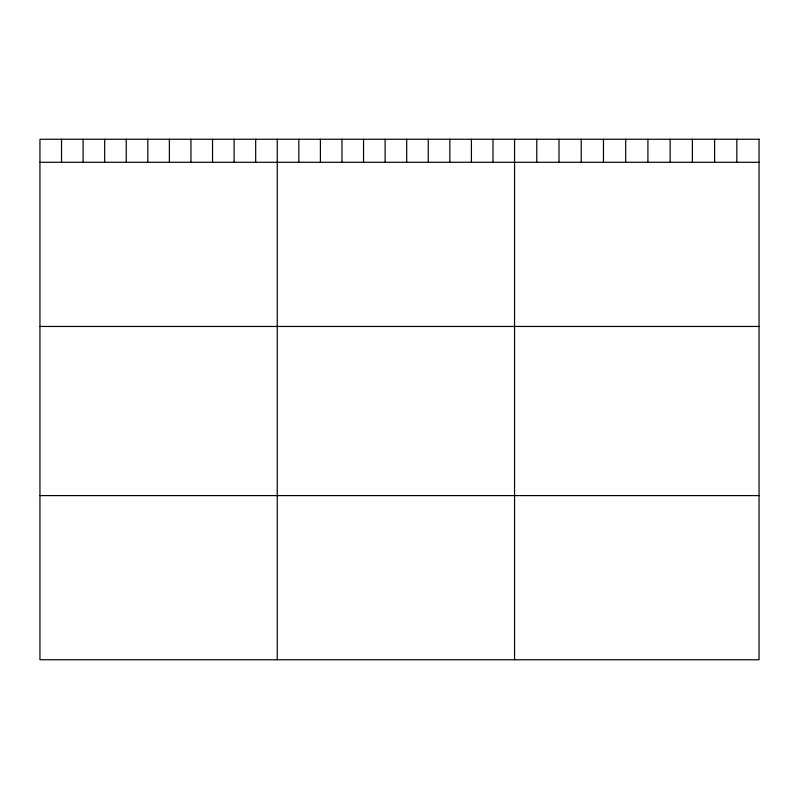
<?xml version="1.0" encoding="UTF-8"?>
<svg xmlns="http://www.w3.org/2000/svg" width="799" height="799" viewBox="0 0 799 799"><rect width="100%" height="100%" fill="white"/><g stroke="black" fill="none" stroke-linecap="round" stroke-linejoin="round"><path stroke-width="1.2" d="M39.95 162.287L759.05 162.287M39.95 326.451L759.05 326.451M39.95 495.59L759.05 495.59M736.828 139.246L736.828 162.287M714.596 139.246L714.596 162.287M692.373 139.246L692.373 162.287M670.141 139.246L670.141 162.287M647.919 139.246L647.919 162.287M625.687 139.246L625.687 162.287M603.465 139.246L603.465 162.287M581.233 139.246L581.233 162.287M559.01 139.246L559.01 162.287M536.778 139.246L536.778 162.287M514.556 139.246L514.556 659.754M492.983 139.246L492.983 162.287M471.41 139.246L471.41 162.287M449.837 139.246L449.837 162.287M428.264 139.246L428.264 162.287M406.691 139.246L406.691 162.287M385.118 139.246L385.118 162.287M363.545 139.246L363.545 162.287M341.972 139.246L341.972 162.287M320.399 139.246L320.399 162.287M298.826 139.246L298.826 162.287M277.253 139.246L277.253 659.754M255.68 139.246L255.68 162.287M234.107 139.246L234.107 162.287M212.534 139.246L212.534 162.287M190.961 139.246L190.961 162.287M169.388 139.246L169.388 162.287M147.815 139.246L147.815 162.287M126.242 139.246L126.242 162.287M104.669 139.246L104.669 162.287M83.096 139.246L83.096 162.287M61.523 139.246L61.523 162.287M759.05 139.246L39.95 139.246L39.95 659.754L759.05 659.754L759.05 139.246"/></g></svg>
